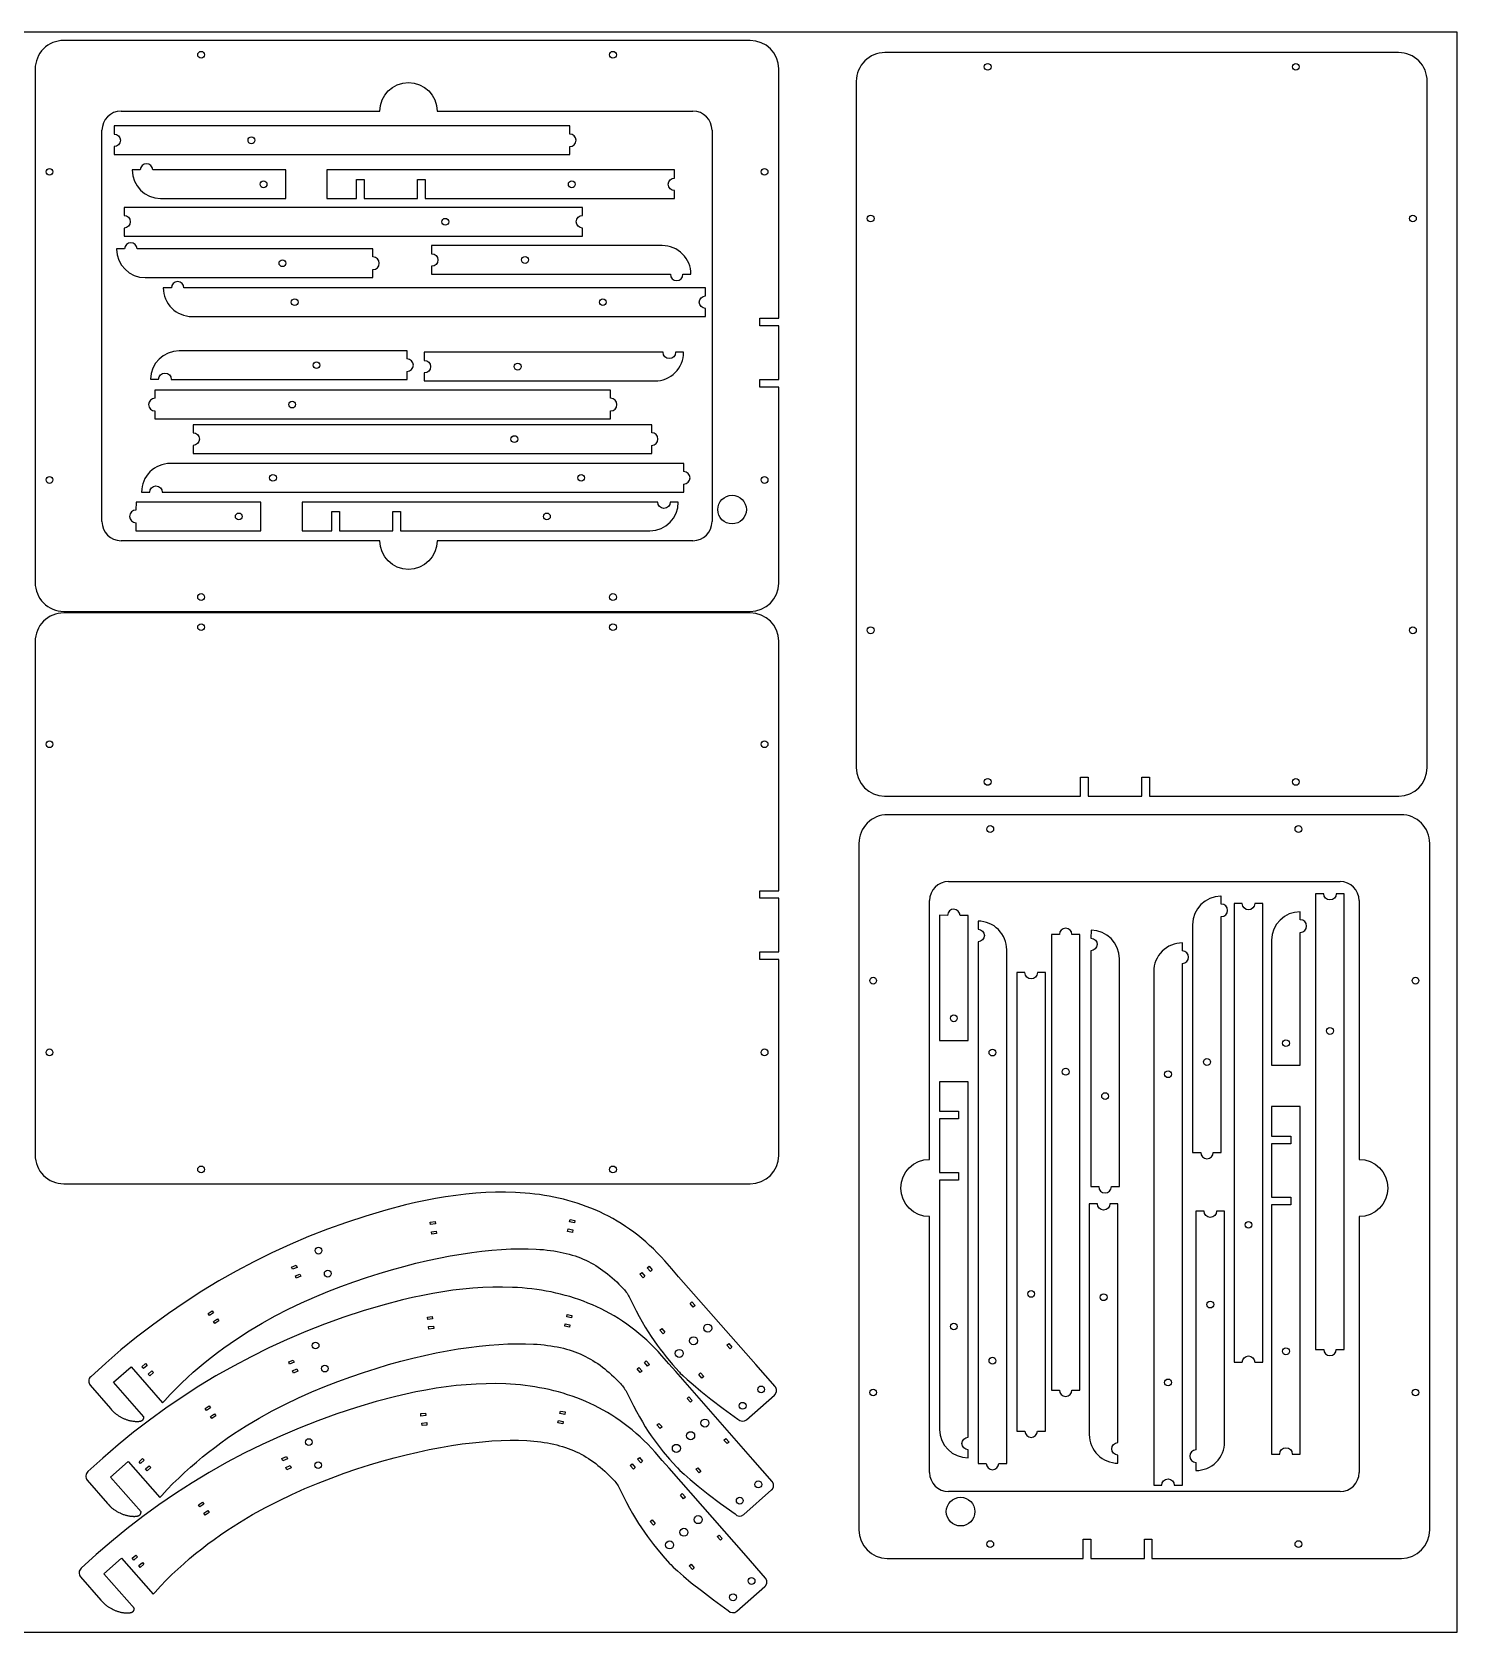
# Model space of a CAD drawing. Extents: x -4135 to -2992, y 142 to 980.
# Drawn here: x -3738 to -2992, y 142 to 980 of the extents above; entities that cross this region are included whole.
import ezdxf

# ---------------------------------------------------------------- set-up
doc = ezdxf.new("R2010")
doc.units = 0
doc.layers.add('FAB_2$_CUT_2', color=1, linetype='CONTINUOUS')

msp = doc.modelspace()

# ---------------------------------------------------------------- linework, layer by layer
at = {"layer": 'FAB_2$_CUT_2'}
for p, q in [((-3701.41, 723.85), (-3701.41, 928.85)), ((-3381.91, 928.85), (-3381.91, 723.85)), ((-3659.16, 713.85), (-3691.41, 713.85)), ((-3258.01, 535.32), (-3053.01, 535.32)), ((-3268.01, 493.07), (-3268.01, 525.32)), ((-3053.01, 215.82), (-3258.01, 215.82))]:
    msp.add_line(p, q, dxfattribs=at)
for points in [[(-4134.76, 142.28), (-2991.76, 142.28), (-2991.76, 980.28), (-4134.76, 980.28)], [(-3529.46, 356.96), (-3526.94, 357.27), (-3526.78, 356.01), (-3529.3, 355.7)], [(-3528.84, 351.92), (-3526.32, 352.23), (-3526.16, 350.97), (-3528.68, 350.66)], [(-3457.56, 352.12), (-3457.3, 353.36), (-3454.82, 352.84), (-3455.08, 351.6)], [(-3456.52, 357.09), (-3456.26, 358.34), (-3453.77, 357.82), (-3454.03, 356.57)], [(-3602.1, 333.43), (-3599.76, 334.42), (-3599.27, 333.25), (-3601.61, 332.26)], [(-3600.12, 328.75), (-3597.78, 329.74), (-3597.29, 328.57), (-3599.63, 327.58)], [(-3419.69, 329.78), (-3418.73, 330.61), (-3417.07, 328.69), (-3418.03, 327.86)], [(-3415.84, 333.1), (-3414.88, 333.93), (-3413.22, 332.01), (-3414.18, 331.18)], [(-3645.88, 309.13), (-3643.76, 310.53), (-3643.06, 309.47), (-3645.18, 308.07)], [(-3390.8, 313.25), (-3391.75, 312.41), (-3393.43, 314.31), (-3392.48, 315.15)], [(-3643.08, 304.89), (-3640.96, 306.29), (-3640.26, 305.23), (-3642.37, 303.83)], [(-3530.97, 307.25), (-3528.45, 307.56), (-3528.3, 306.3), (-3530.82, 305.99)], [(-3530.35, 302.21), (-3527.83, 302.52), (-3527.67, 301.26), (-3530.19, 300.95)], [(-3459.08, 302.41), (-3458.81, 303.65), (-3456.33, 303.13), (-3456.59, 301.89)], [(-3458.03, 307.38), (-3457.77, 308.63), (-3455.29, 308.11), (-3455.55, 306.86)], [(-3409.23, 300.43), (-3408.28, 301.27), (-3406.6, 299.37), (-3407.55, 298.53)], [(-3373.2, 293.38), (-3371.52, 291.48), (-3372.47, 290.64), (-3374.15, 292.54)], [(-3680.5, 281.18), (-3678.6, 282.87), (-3677.76, 281.92), (-3679.66, 280.23)], [(-3677.14, 277.38), (-3675.23, 279.06), (-3674.39, 278.11), (-3676.29, 276.43)], [(-3603.61, 283.72), (-3601.27, 284.71), (-3600.78, 283.54), (-3603.12, 282.55)], [(-3601.64, 279.04), (-3599.3, 280.03), (-3598.8, 278.86), (-3601.14, 277.87)], [(-3421.2, 280.07), (-3420.24, 280.9), (-3418.58, 278.98), (-3419.54, 278.15)], [(-3417.36, 283.39), (-3416.39, 284.22), (-3414.73, 282.3), (-3415.69, 281.47)], [(-3387.89, 278.05), (-3386.22, 276.14), (-3387.18, 275.31), (-3388.85, 277.22)], [(-3647.39, 259.42), (-3645.27, 260.82), (-3644.57, 259.76), (-3646.69, 258.36)], [(-3392.31, 263.54), (-3393.26, 262.7), (-3394.94, 264.6), (-3393.99, 265.44)], [(-3644.59, 255.18), (-3642.47, 256.58), (-3641.77, 255.52), (-3643.89, 254.12)], [(-3534.5, 256.66), (-3531.98, 256.97), (-3531.82, 255.71), (-3534.34, 255.4)], [(-3533.87, 251.62), (-3531.35, 251.93), (-3531.2, 250.67), (-3533.72, 250.36)], [(-3462.6, 251.82), (-3462.34, 253.06), (-3459.85, 252.54), (-3460.11, 251.3)], [(-3461.56, 256.79), (-3461.3, 258.03), (-3458.81, 257.51), (-3459.07, 256.27)], [(-3410.74, 250.72), (-3409.79, 251.56), (-3408.11, 249.66), (-3409.07, 248.82)], [(-3374.72, 243.67), (-3373.03, 241.77), (-3373.98, 240.93), (-3375.66, 242.82)], [(-3682.02, 231.47), (-3680.12, 233.16), (-3679.27, 232.21), (-3681.18, 230.52)], [(-3678.65, 227.67), (-3676.75, 229.35), (-3675.91, 228.4), (-3677.81, 226.72)], [(-3607.14, 233.13), (-3604.8, 234.12), (-3604.3, 232.95), (-3606.64, 231.96)], [(-3605.16, 228.45), (-3602.82, 229.44), (-3602.33, 228.27), (-3604.67, 227.28)], [(-3424.72, 229.48), (-3423.76, 230.31), (-3422.1, 228.39), (-3423.06, 227.56)], [(-3420.88, 232.8), (-3419.92, 233.63), (-3418.26, 231.71), (-3419.22, 230.88)], [(-3389.4, 228.34), (-3387.73, 226.43), (-3388.69, 225.6), (-3390.36, 227.51)], [(-3650.92, 208.82), (-3648.8, 210.23), (-3648.1, 209.17), (-3650.22, 207.76)], [(-3395.83, 212.94), (-3396.78, 212.1), (-3398.47, 214.01), (-3397.51, 214.85)], [(-3648.11, 204.59), (-3645.99, 205.99), (-3645.29, 204.93), (-3647.41, 203.53)], [(-3414.27, 200.13), (-3413.32, 200.97), (-3411.64, 199.06), (-3412.59, 198.22)], [(-3378.24, 193.08), (-3376.55, 191.18), (-3377.5, 190.33), (-3379.19, 192.23)], [(-3685.54, 180.88), (-3683.64, 182.56), (-3682.8, 181.61), (-3684.7, 179.93)], [(-3682.17, 177.08), (-3680.27, 178.76), (-3679.43, 177.81), (-3681.33, 176.13)], [(-3392.93, 177.75), (-3391.26, 175.84), (-3392.21, 175), (-3393.89, 176.92)]]:
    msp.add_lwpolyline(points, close=True, dxfattribs=at)
for points in [[(-3659.16, 975.85), (-3721.41, 975.85, 0.414214), (-3736.41, 960.85), (-3736.41, 691.85, 0.414214), (-3721.41, 676.85), (-3659.16, 676.85), (-3361.91, 676.85, 0.410961), (-3346.91, 691.68), (-3346.91, 794.35), (-3356.91, 794.35), (-3356.91, 798.35), (-3346.91, 798.35), (-3346.91, 826.35), (-3356.91, 826.35), (-3356.91, 830.35), (-3346.91, 830.35), (-3346.91, 961.02, 0.410961), (-3361.91, 975.85)], [(-3007.36, 878.62), (-3007.36, 954.52, 0.414214), (-3022.36, 969.52), (-3291.36, 969.52, 0.414214), (-3306.36, 954.52), (-3306.36, 878.62), (-3306.36, 595.02, 0.410961), (-3291.53, 580.02), (-3188.86, 580.02), (-3188.86, 590.02), (-3184.86, 590.02), (-3184.86, 580.02), (-3156.86, 580.02), (-3156.86, 590.02), (-3152.86, 590.02), (-3152.86, 580.02), (-3022.19, 580.02, 0.410961), (-3007.36, 595.02)], [(-3456.39, 916.06), (-3456.39, 920.28, 1), (-3456.39, 926.85), (-3456.39, 931.06), (-3695.06, 931.06), (-3695.06, 926.85, -1), (-3695.06, 920.28), (-3695.06, 916.06)], [(-3670.59, 908.02), (-3674.81, 908.02, 1), (-3681.37, 908.02), (-3685.59, 908.02, 0.410961), (-3670.76, 893.02), (-3605.19, 893.02), (-3605.19, 908.02)], [(-3532.09, 903.02), (-3532.09, 893.02), (-3401.59, 893.02), (-3401.59, 897.24, -1), (-3401.59, 903.81), (-3401.59, 908.02), (-3583.59, 908.02), (-3583.59, 893.02), (-3568.09, 893.02), (-3568.09, 903.02), (-3564.09, 903.02), (-3564.09, 893.02), (-3536.09, 893.02), (-3536.09, 903.02)], [(-3506.49, 873.4), (-3449.72, 873.4), (-3449.72, 877.62, -1), (-3449.72, 884.18), (-3449.72, 888.4), (-3689.88, 888.4), (-3689.88, 884.18, -1), (-3689.88, 877.62), (-3689.88, 873.4)], [(-3678.81, 851.66), (-3559.48, 851.66), (-3559.48, 855.87, 1), (-3559.48, 862.44), (-3559.48, 866.65), (-3678.81, 866.65), (-3683.03, 866.65, 1), (-3689.59, 866.65), (-3693.81, 866.65), (-3693.81, 866.49, 0.410961)], [(-3464.72, 853.4), (-3407.95, 853.4), (-3403.73, 853.4, 1), (-3397.17, 853.4), (-3392.95, 853.4, 0.414214), (-3407.95, 868.4), (-3528.78, 868.4), (-3528.78, 864.18, -1), (-3528.78, 857.61), (-3528.78, 853.4)], [(-3654.29, 831.27), (-3385.29, 831.27), (-3385.29, 835.49, -1), (-3385.29, 842.05), (-3385.29, 846.27), (-3654.29, 846.27), (-3658.51, 846.27, 1), (-3665.08, 846.27), (-3669.29, 846.27, 0.414214)], [(-3660.96, 813.28, 0.410967), (-3675.96, 798.45), (-3671.74, 798.4, -1), (-3665.18, 798.33), (-3660.96, 798.28), (-3541.63, 798.28), (-3541.63, 802.5, 1), (-3541.63, 809.07), (-3541.63, 813.28)], [(-3468.57, 797.52), (-3411.79, 797.52, 0.414214), (-3396.79, 812.52), (-3401.01, 812.52, -1), (-3407.58, 812.52), (-3411.79, 812.52), (-3532.63, 812.52), (-3532.63, 808.31, -1), (-3532.63, 801.74), (-3532.63, 797.52)], [(-3435.05, 777.65), (-3435.05, 781.86, 1), (-3435.05, 788.43), (-3435.05, 792.65), (-3673.72, 792.65), (-3673.72, 788.43, 1), (-3673.72, 781.86), (-3673.72, 777.65)], [(-3653.7, 774.57), (-3653.7, 770.35, -1), (-3653.7, 763.79), (-3653.7, 759.57), (-3413.53, 759.57), (-3413.53, 763.79, 1), (-3413.53, 770.35), (-3413.53, 774.57)], [(-3665.66, 754.29, 0.414214), (-3680.66, 739.29), (-3676.44, 739.29, -1), (-3669.88, 739.29), (-3665.66, 739.29), (-3396.66, 739.29), (-3396.66, 743.51, 1), (-3396.66, 750.08), (-3396.66, 754.29)], [(-3618.19, 734.07), (-3683.59, 734.07), (-3683.64, 729.85, 1), (-3683.71, 723.29), (-3683.76, 719.07), (-3618.19, 719.07)], [(-3545.09, 729.07), (-3545.09, 719.07), (-3414.42, 719.07, 0.410961), (-3399.59, 734.07), (-3403.81, 734.07, -1), (-3410.37, 734.07), (-3596.59, 734.07), (-3596.59, 719.07), (-3581.09, 719.07), (-3581.09, 729.07), (-3577.09, 729.07), (-3577.09, 719.07), (-3549.09, 719.07), (-3549.09, 729.07)], [(-3645.51, 676.05), (-3721.41, 676.05, 0.414214), (-3736.41, 661.05), (-3736.41, 392.05, 0.414214), (-3721.41, 377.05), (-3645.51, 377.05), (-3361.91, 377.05, 0.410961), (-3346.91, 391.89), (-3346.91, 494.55), (-3356.91, 494.55), (-3356.91, 498.55), (-3346.91, 498.55), (-3346.91, 526.55), (-3356.91, 526.55), (-3356.91, 530.55), (-3346.91, 530.55), (-3346.91, 661.22, 0.410961), (-3361.91, 676.05)], [(-3006.01, 493.07), (-3006.01, 555.32, 0.414214), (-3021.01, 570.32), (-3290.01, 570.32, 0.414214), (-3305.01, 555.32), (-3305.01, 493.07), (-3305.01, 195.82, 0.410961), (-3290.17, 180.82), (-3187.51, 180.82), (-3187.51, 190.82), (-3183.51, 190.82), (-3183.51, 180.82), (-3155.51, 180.82), (-3155.51, 190.82), (-3151.51, 190.82), (-3151.51, 180.82), (-3020.84, 180.82, 0.410961), (-3006.01, 195.82)], [(-3065.79, 290.3), (-3061.58, 290.3, 1), (-3055.01, 290.3), (-3050.79, 290.3), (-3050.79, 528.97), (-3055.01, 528.97, -1), (-3061.58, 528.97), (-3065.79, 528.97)], [(-3247.78, 452.1), (-3247.78, 517.5), (-3252, 517.55, 1), (-3258.57, 517.62), (-3262.78, 517.67), (-3262.78, 452.1)], [(-3130.2, 512.72), (-3130.2, 393.39), (-3125.98, 393.39, 1), (-3119.42, 393.39), (-3115.2, 393.39), (-3115.2, 512.72), (-3115.2, 516.94, 1), (-3115.2, 523.51), (-3115.2, 527.72), (-3115.37, 527.72, 0.410961)], [(-3108.46, 340.4), (-3108.46, 283.63), (-3104.24, 283.63, -1), (-3097.67, 283.63), (-3093.46, 283.63), (-3093.46, 523.8), (-3097.67, 523.8, -1), (-3104.24, 523.8), (-3108.46, 523.8)], [(-3227.56, 499.57, 0.414214), (-3242.56, 514.57), (-3242.56, 510.36, -1), (-3242.56, 503.79), (-3242.56, 499.57), (-3242.56, 230.57), (-3238.34, 230.57, 1), (-3231.78, 230.57), (-3227.56, 230.57)], [(-3073.83, 504.5), (-3073.83, 508.72, 1), (-3073.83, 515.28), (-3073.83, 519.5, 0.410961), (-3088.83, 504.67), (-3088.83, 439.1), (-3073.83, 439.1)], [(-3204.21, 268.97), (-3199.99, 268.97, 1), (-3193.43, 268.97), (-3189.21, 268.97), (-3189.21, 507.63), (-3193.43, 507.63, 1), (-3199.99, 507.63), (-3204.21, 507.63)], [(-3168.57, 494.87, 0.410967), (-3183.41, 509.87), (-3183.45, 505.65, -1), (-3183.53, 499.09), (-3183.57, 494.87), (-3183.57, 375.54), (-3179.36, 375.54, 1), (-3172.79, 375.54), (-3168.57, 375.54)], [(-3150.59, 488.2), (-3150.59, 219.2), (-3146.37, 219.2, -1), (-3139.8, 219.2), (-3135.59, 219.2), (-3135.59, 488.2), (-3135.59, 492.42, 1), (-3135.59, 498.99), (-3135.59, 503.2, 0.414214)], [(-3207.28, 487.61), (-3211.5, 487.61, -1), (-3218.07, 487.61), (-3222.28, 487.61), (-3222.28, 247.45), (-3218.07, 247.45, 1), (-3211.5, 247.45), (-3207.28, 247.45)], [(-3252.78, 379), (-3262.78, 379), (-3262.78, 248.34, 0.410961), (-3247.78, 233.5), (-3247.78, 237.72, -1), (-3247.78, 244.29), (-3247.78, 430.5), (-3262.78, 430.5), (-3262.78, 415), (-3252.78, 415), (-3252.78, 411), (-3262.78, 411), (-3262.78, 383), (-3252.78, 383)], [(-3078.83, 366), (-3088.83, 366), (-3088.83, 235.5), (-3084.61, 235.5, -1), (-3078.05, 235.5), (-3073.83, 235.5), (-3073.83, 417.5), (-3088.83, 417.5), (-3088.83, 402), (-3078.83, 402), (-3078.83, 398), (-3088.83, 398), (-3088.83, 370), (-3078.83, 370)], [(-3669.66, 262.38), (-3668.58, 263.52), (-3665.68, 266.64), (-3662.73, 269.69), (-3659.73, 272.64), (-3656.68, 275.52), (-3653.6, 278.31), (-3650.47, 281.02), (-3647.31, 283.66), (-3644.11, 286.22), (-3640.88, 288.7), (-3637.62, 291.1), (-3634.33, 293.43), (-3631.01, 295.7), (-3624.31, 300.01), (-3617.54, 304.05), (-3610.7, 307.83), (-3603.83, 311.36), (-3596.95, 314.66), (-3590.06, 317.73), (-3583.19, 320.58), (-3576.36, 323.23), (-3569.59, 325.69), (-3562.89, 327.97), (-3556.28, 330.07), (-3549.78, 332.01), (-3543.39, 333.78), (-3537.11, 335.39), (-3530.96, 336.84), (-3524.95, 338.12), (-3519.07, 339.25), (-3513.35, 340.23), (-3507.79, 341.06), (-3502.39, 341.74), (-3497.17, 342.27), (-3492.13, 342.65), (-3487.27, 342.9), (-3482.62, 343), (-3478.17, 342.97), (-3473.94, 342.81), (-3472.02, 342.68), (-3470.14, 342.53), (-3468.32, 342.34), (-3466.53, 342.13), (-3464.79, 341.88), (-3463.09, 341.6), (-3461.43, 341.29), (-3459.81, 340.95), (-3458.23, 340.57), (-3456.68, 340.16), (-3455.17, 339.72), (-3453.68, 339.25), (-3452.23, 338.74), (-3450.81, 338.2), (-3449.41, 337.62), (-3448.04, 337), (-3446.7, 336.35), (-3445.38, 335.67), (-3444.07, 334.95), (-3442.79, 334.19), (-3441.53, 333.39), (-3440.28, 332.56), (-3439.04, 331.69), (-3437.82, 330.78), (-3436.62, 329.83), (-3435.42, 328.84), (-3434.23, 327.82), (-3433.04, 326.75), (-3431.86, 325.64), (-3430.69, 324.49), (-3428.34, 322.08, -0.076388), (-3424.91, 317.06), (-3421.62, 310.48), (-3420.02, 307.49), (-3418.45, 304.66), (-3416.9, 302), (-3415.35, 299.47), (-3413.81, 297.08), (-3412.27, 294.79), (-3410.72, 292.59), (-3409.15, 290.48), (-3407.57, 288.42), (-3405.96, 286.41), (-3402.62, 282.46), (-3399.1, 278.5), (-3398.91, 278.3), (-3398.54, 277.92), (-3397.2, 276.62), (-3395.01, 274.6), (-3391.87, 271.86), (-3387.72, 268.41), (-3382.47, 264.25), (-3376.05, 259.38), (-3368.37, 253.81, 0.402752), (-3363.83, 253.45), (-3349.22, 266.39), (-3349.16, 266.44), (-3349.11, 266.48), (-3349.06, 266.53), (-3349.01, 266.59), (-3348.96, 266.64), (-3348.91, 266.69), (-3348.86, 266.75), (-3348.82, 266.81), (-3348.77, 266.87), (-3348.73, 266.93), (-3348.68, 266.99), (-3348.64, 267.06), (-3348.6, 267.12), (-3348.56, 267.19), (-3348.52, 267.26), (-3348.49, 267.33), (-3348.45, 267.4), (-3348.42, 267.47), (-3348.38, 267.54), (-3348.35, 267.62), (-3348.33, 267.69), (-3348.3, 267.77), (-3348.27, 267.84), (-3348.25, 267.92), (-3348.23, 268), (-3348.21, 268.08), (-3348.2, 268.16), (-3348.18, 268.24), (-3348.17, 268.32), (-3348.16, 268.4), (-3348.15, 268.49), (-3348.14, 268.57), (-3348.14, 268.65), (-3348.14, 268.73), (-3348.14, 268.81), (-3348.14, 268.9), (-3348.14, 268.98), (-3348.15, 269.06), (-3348.16, 269.14), (-3348.17, 269.22), (-3348.18, 269.3), (-3348.19, 269.38), (-3348.21, 269.46), (-3348.23, 269.54), (-3348.25, 269.62), (-3348.27, 269.69), (-3348.29, 269.77), (-3348.32, 269.84), (-3348.35, 269.92), (-3348.38, 269.99), (-3348.41, 270.06), (-3348.44, 270.13), (-3348.47, 270.2), (-3348.51, 270.27), (-3348.54, 270.33), (-3348.58, 270.4), (-3348.62, 270.46), (-3348.66, 270.53), (-3348.7, 270.59), (-3348.75, 270.65), (-3348.79, 270.7), (-3348.83, 270.76), (-3348.88, 270.82), (-3359.03, 282.39), (-3399.42, 328.35), (-3402.99, 332.49), (-3406.69, 336.71), (-3408.63, 338.84), (-3410.59, 340.9), (-3412.58, 342.88), (-3414.6, 344.78), (-3416.64, 346.62), (-3418.71, 348.38), (-3420.81, 350.07), (-3422.93, 351.7), (-3425.08, 353.25), (-3427.25, 354.74), (-3429.44, 356.16), (-3431.65, 357.51), (-3433.89, 358.8), (-3436.15, 360.02), (-3438.43, 361.19), (-3440.73, 362.29), (-3443.05, 363.32), (-3445.39, 364.3), (-3447.75, 365.22), (-3450.12, 366.08), (-3452.52, 366.89), (-3454.93, 367.63), (-3457.35, 368.32), (-3459.79, 368.96), (-3462.25, 369.54), (-3464.72, 370.07), (-3467.2, 370.55), (-3469.7, 370.97), (-3472.21, 371.35), (-3474.73, 371.68), (-3477.26, 371.96), (-3479.8, 372.19), (-3482.35, 372.37), (-3484.92, 372.51), (-3490.06, 372.66), (-3495.24, 372.63), (-3500.45, 372.45), (-3505.68, 372.1), (-3510.92, 371.61), (-3516.17, 370.98), (-3521.43, 370.21), (-3526.69, 369.32), (-3531.95, 368.31), (-3537.2, 367.19), (-3542.43, 365.96), (-3552.84, 363.23), (-3563.15, 360.16), (-3573.31, 356.82), (-3583.32, 353.22), (-3593.18, 349.35), (-3602.89, 345.22), (-3612.44, 340.83), (-3621.85, 336.19), (-3631.1, 331.29), (-3640.19, 326.13), (-3649.13, 320.72), (-3657.92, 315.07), (-3666.54, 309.16), (-3675.01, 303.01), (-3683.32, 296.62), (-3691.47, 289.98), (-3699.45, 283.11), (-3707.28, 276, 0.415199), (-3707.58, 271.51), (-3696.98, 259.27), (-3696.46, 258.7), (-3695.94, 258.14), (-3695.67, 257.88), (-3695.39, 257.62), (-3695.12, 257.36), (-3694.83, 257.11), (-3694.55, 256.87), (-3694.26, 256.64), (-3693.96, 256.41), (-3693.66, 256.19), (-3693.36, 255.97), (-3693.05, 255.77), (-3692.74, 255.56), (-3692.42, 255.37), (-3692.1, 255.18), (-3691.78, 254.99), (-3691.46, 254.82), (-3691.13, 254.64), (-3690.46, 254.32), (-3690.12, 254.16), (-3689.78, 254.01), (-3689.44, 253.87), (-3689.09, 253.73), (-3688.74, 253.6), (-3688.38, 253.48), (-3688.01, 253.36), (-3687.64, 253.25), (-3687.27, 253.14), (-3686.89, 253.05), (-3686.5, 252.96), (-3686.1, 252.88), (-3685.7, 252.81), (-3685.29, 252.74), (-3684.87, 252.69), (-3684.44, 252.64), (-3684, 252.6), (-3683.56, 252.58), (-3683.33, 252.57), (-3683.11, 252.56), (-3682.89, 252.56), (-3682.67, 252.57), (-3682.46, 252.58), (-3682.24, 252.59), (-3682.03, 252.61), (-3681.83, 252.64), (-3681.73, 252.66), (-3681.63, 252.67), (-3681.53, 252.69), (-3681.43, 252.71), (-3681.33, 252.73), (-3681.24, 252.76), (-3681.15, 252.78), (-3681.06, 252.81), (-3680.97, 252.84), (-3680.88, 252.87), (-3680.79, 252.91), (-3680.71, 252.94), (-3680.63, 252.98), (-3680.55, 253.02), (-3680.47, 253.06), (-3680.43, 253.08), (-3680.39, 253.11), (-3680.36, 253.13), (-3680.32, 253.15), (-3680.29, 253.18), (-3680.25, 253.2), (-3680.22, 253.23), (-3680.18, 253.25), (-3680.15, 253.28), (-3680.12, 253.3), (-3680.08, 253.33), (-3680.05, 253.36), (-3680.02, 253.39), (-3679.99, 253.42), (-3679.96, 253.45), (-3679.93, 253.48), (-3679.91, 253.51), (-3679.88, 253.54), (-3679.85, 253.58), (-3679.83, 253.61), (-3679.8, 253.64), (-3679.78, 253.68), (-3679.75, 253.71), (-3679.73, 253.75), (-3679.71, 253.78), (-3679.69, 253.82), (-3679.67, 253.86), (-3679.65, 253.9), (-3679.63, 253.94), (-3679.61, 253.98), (-3679.59, 254.02), (-3679.58, 254.06), (-3679.56, 254.1), (-3679.55, 254.15), (-3679.53, 254.19), (-3679.52, 254.23), (-3679.51, 254.28), (-3679.5, 254.32), (-3679.49, 254.37), (-3679.48, 254.42), (-3679.47, 254.47), (-3679.46, 254.51), (-3679.46, 254.56), (-3679.45, 254.62), (-3679.45, 254.67), (-3679.44, 254.72), (-3679.44, 254.77), (-3679.44, 254.82), (-3679.44, 254.88), (-3679.44, 254.93), (-3695.4, 273.13), (-3686.14, 281.21)], [(-3184.33, 302.48), (-3184.33, 245.71, 0.414214), (-3169.33, 230.71), (-3169.33, 234.92, -1), (-3169.33, 241.49), (-3169.33, 245.71), (-3169.33, 366.54), (-3173.55, 366.54, -1), (-3180.11, 366.54), (-3184.33, 366.54)], [(-3128.46, 298.64), (-3128.46, 241.86), (-3128.46, 237.64, 1), (-3128.46, 231.08), (-3128.46, 226.86, 0.414214), (-3113.46, 241.86), (-3113.46, 362.69), (-3117.68, 362.69, -1), (-3124.24, 362.69), (-3128.46, 362.69)], [(-3671.17, 212.67), (-3670.09, 213.8), (-3667.19, 216.93), (-3664.24, 219.98), (-3661.24, 222.93), (-3658.2, 225.81), (-3655.11, 228.6), (-3651.98, 231.31), (-3648.82, 233.95), (-3645.62, 236.5), (-3642.39, 238.99), (-3639.13, 241.39), (-3635.84, 243.72), (-3632.52, 245.99), (-3625.82, 250.3), (-3619.05, 254.34), (-3612.22, 258.12), (-3605.35, 261.65), (-3598.46, 264.95), (-3591.57, 268.02), (-3584.7, 270.87), (-3577.87, 273.52), (-3571.1, 275.98), (-3564.4, 278.26), (-3557.79, 280.36), (-3551.29, 282.3), (-3544.9, 284.07), (-3538.62, 285.68), (-3532.47, 287.12), (-3526.46, 288.41), (-3520.59, 289.54), (-3514.86, 290.52), (-3509.3, 291.35), (-3503.9, 292.03), (-3498.68, 292.56), (-3493.64, 292.94), (-3488.79, 293.19), (-3484.13, 293.29), (-3479.69, 293.26), (-3475.45, 293.1), (-3473.53, 292.97), (-3471.66, 292.82), (-3469.83, 292.63), (-3468.04, 292.41), (-3466.3, 292.17), (-3464.6, 291.89), (-3462.95, 291.58), (-3461.33, 291.24), (-3459.74, 290.86), (-3458.19, 290.45), (-3456.68, 290.01), (-3455.2, 289.54), (-3453.74, 289.03), (-3452.32, 288.49), (-3450.93, 287.91), (-3449.56, 287.29), (-3448.21, 286.64), (-3446.89, 285.96), (-3445.59, 285.24), (-3444.3, 284.48), (-3443.04, 283.68), (-3441.79, 282.85), (-3440.56, 281.98), (-3439.34, 281.07), (-3438.13, 280.12), (-3436.93, 279.13), (-3435.74, 278.11), (-3434.55, 277.04), (-3433.38, 275.93), (-3432.2, 274.78), (-3429.86, 272.37, -0.076388), (-3426.42, 267.35), (-3423.13, 260.77), (-3421.54, 257.78), (-3419.96, 254.95), (-3418.41, 252.29), (-3416.86, 249.76), (-3415.32, 247.37), (-3413.78, 245.08), (-3412.23, 242.88), (-3410.67, 240.76), (-3409.08, 238.71), (-3407.47, 236.7), (-3404.13, 232.75), (-3400.61, 228.79), (-3400.43, 228.59), (-3400.05, 228.21), (-3398.72, 226.91), (-3396.52, 224.89), (-3393.38, 222.15), (-3389.23, 218.7), (-3383.98, 214.54), (-3377.56, 209.67), (-3369.88, 204.1, 0.402752), (-3365.34, 203.74), (-3350.73, 216.68), (-3350.68, 216.72), (-3350.62, 216.77), (-3350.57, 216.82), (-3350.52, 216.88), (-3350.47, 216.93), (-3350.42, 216.98), (-3350.38, 217.04), (-3350.33, 217.1), (-3350.28, 217.16), (-3350.24, 217.22), (-3350.2, 217.28), (-3350.15, 217.35), (-3350.11, 217.41), (-3350.07, 217.48), (-3350.03, 217.55), (-3350, 217.62), (-3349.96, 217.69), (-3349.93, 217.76), (-3349.9, 217.83), (-3349.87, 217.91), (-3349.84, 217.98), (-3349.81, 218.06), (-3349.79, 218.13), (-3349.76, 218.21), (-3349.74, 218.29), (-3349.72, 218.37), (-3349.71, 218.45), (-3349.69, 218.53), (-3349.68, 218.61), (-3349.67, 218.69), (-3349.66, 218.78), (-3349.65, 218.86), (-3349.65, 218.94), (-3349.65, 219.02), (-3349.65, 219.1), (-3349.65, 219.19), (-3349.65, 219.27), (-3349.66, 219.35), (-3349.67, 219.43), (-3349.68, 219.51), (-3349.69, 219.59), (-3349.71, 219.67), (-3349.72, 219.75), (-3349.74, 219.83), (-3349.76, 219.91), (-3349.78, 219.98), (-3349.81, 220.06), (-3349.83, 220.13), (-3349.86, 220.21), (-3349.89, 220.28), (-3349.92, 220.35), (-3349.95, 220.42), (-3349.99, 220.49), (-3350.02, 220.56), (-3350.06, 220.62), (-3350.09, 220.69), (-3350.13, 220.75), (-3350.17, 220.81), (-3350.22, 220.88), (-3350.26, 220.94), (-3350.3, 220.99), (-3350.35, 221.05), (-3350.39, 221.1), (-3360.54, 232.68), (-3400.93, 278.64), (-3404.5, 282.78), (-3408.2, 287), (-3410.14, 289.13), (-3412.1, 291.19), (-3414.09, 293.17), (-3416.11, 295.07), (-3418.15, 296.91), (-3420.22, 298.67), (-3422.32, 300.36), (-3424.44, 301.99), (-3426.59, 303.54), (-3428.76, 305.03), (-3430.95, 306.45), (-3433.17, 307.8), (-3435.4, 309.09), (-3437.66, 310.31), (-3439.94, 311.48), (-3442.24, 312.58), (-3444.56, 313.61), (-3446.9, 314.59), (-3449.26, 315.51), (-3451.64, 316.37), (-3454.03, 317.17), (-3456.44, 317.92), (-3458.86, 318.61), (-3461.3, 319.25), (-3463.76, 319.83), (-3466.23, 320.36), (-3468.71, 320.84), (-3471.21, 321.26), (-3473.72, 321.64), (-3476.24, 321.97), (-3478.77, 322.25), (-3481.31, 322.48), (-3483.87, 322.66), (-3486.43, 322.8), (-3491.58, 322.95), (-3496.76, 322.92), (-3501.96, 322.74), (-3507.19, 322.39), (-3512.43, 321.9), (-3517.68, 321.27), (-3522.94, 320.5), (-3528.2, 319.61), (-3533.46, 318.6), (-3538.71, 317.48), (-3543.94, 316.25), (-3554.36, 313.52), (-3564.66, 310.45), (-3574.82, 307.11), (-3584.83, 303.51), (-3594.69, 299.64), (-3604.4, 295.51), (-3613.96, 291.12), (-3623.36, 286.48), (-3632.61, 281.57), (-3641.71, 276.42), (-3650.65, 271.01), (-3659.43, 265.36), (-3668.05, 259.45), (-3676.52, 253.3), (-3684.83, 246.91), (-3692.98, 240.27), (-3700.97, 233.4), (-3708.79, 226.29, 0.415199), (-3709.09, 221.8), (-3698.49, 209.56), (-3697.98, 208.99), (-3697.45, 208.43), (-3697.18, 208.17), (-3696.91, 207.9), (-3696.63, 207.65), (-3696.35, 207.4), (-3696.06, 207.16), (-3695.77, 206.93), (-3695.47, 206.7), (-3695.17, 206.48), (-3694.87, 206.26), (-3694.56, 206.06), (-3694.25, 205.85), (-3693.94, 205.66), (-3693.62, 205.47), (-3693.29, 205.28), (-3692.97, 205.11), (-3692.64, 204.93), (-3691.97, 204.61), (-3691.64, 204.45), (-3691.3, 204.3), (-3690.95, 204.16), (-3690.6, 204.02), (-3690.25, 203.89), (-3689.89, 203.76), (-3689.53, 203.65), (-3689.16, 203.54), (-3688.78, 203.43), (-3688.4, 203.34), (-3688.01, 203.25), (-3687.61, 203.17), (-3687.21, 203.1), (-3686.8, 203.03), (-3686.38, 202.98), (-3685.95, 202.93), (-3685.51, 202.89), (-3685.07, 202.87), (-3684.85, 202.86), (-3684.62, 202.85), (-3684.4, 202.85), (-3684.19, 202.86), (-3683.97, 202.87), (-3683.76, 202.88), (-3683.55, 202.9), (-3683.34, 202.93), (-3683.24, 202.95), (-3683.14, 202.96), (-3683.04, 202.98), (-3682.94, 203), (-3682.85, 203.02), (-3682.75, 203.05), (-3682.66, 203.07), (-3682.57, 203.1), (-3682.48, 203.13), (-3682.39, 203.16), (-3682.31, 203.2), (-3682.22, 203.23), (-3682.14, 203.27), (-3682.06, 203.31), (-3681.98, 203.35), (-3681.94, 203.37), (-3681.91, 203.39), (-3681.87, 203.42), (-3681.83, 203.44), (-3681.8, 203.47), (-3681.76, 203.49), (-3681.73, 203.52), (-3681.69, 203.54), (-3681.66, 203.57), (-3681.63, 203.59), (-3681.6, 203.62), (-3681.57, 203.65), (-3681.53, 203.68), (-3681.5, 203.71), (-3681.48, 203.74), (-3681.45, 203.77), (-3681.42, 203.8), (-3681.39, 203.83), (-3681.37, 203.86), (-3681.34, 203.9), (-3681.31, 203.93), (-3681.29, 203.97), (-3681.27, 204), (-3681.24, 204.04), (-3681.22, 204.07), (-3681.2, 204.11), (-3681.18, 204.15), (-3681.16, 204.19), (-3681.14, 204.23), (-3681.12, 204.27), (-3681.11, 204.31), (-3681.09, 204.35), (-3681.08, 204.39), (-3681.06, 204.43), (-3681.05, 204.48), (-3681.03, 204.52), (-3681.02, 204.57), (-3681.01, 204.61), (-3681, 204.66), (-3680.99, 204.71), (-3680.98, 204.76), (-3680.98, 204.8), (-3680.97, 204.85), (-3680.96, 204.9), (-3680.96, 204.96), (-3680.96, 205.01), (-3680.95, 205.06), (-3680.95, 205.11), (-3680.95, 205.17), (-3680.95, 205.22), (-3696.91, 223.41), (-3687.65, 231.5)], [(-3674.69, 162.08), (-3673.62, 163.21), (-3670.71, 166.34), (-3667.76, 169.38), (-3664.76, 172.34), (-3661.72, 175.22), (-3658.63, 178.01), (-3655.51, 180.72), (-3652.35, 183.36), (-3649.15, 185.91), (-3645.92, 188.39), (-3642.65, 190.8), (-3639.36, 193.13), (-3636.05, 195.39), (-3629.35, 199.71), (-3622.57, 203.75), (-3615.74, 207.53), (-3608.87, 211.06), (-3601.98, 214.36), (-3595.1, 217.43), (-3588.23, 220.28), (-3581.4, 222.93), (-3574.62, 225.39), (-3567.93, 227.67), (-3561.32, 229.77), (-3554.82, 231.71), (-3548.42, 233.48), (-3542.15, 235.09), (-3536, 236.53), (-3529.98, 237.82), (-3524.11, 238.95), (-3518.39, 239.93), (-3512.83, 240.76), (-3507.43, 241.43), (-3502.2, 241.96), (-3497.16, 242.35), (-3492.31, 242.6), (-3487.66, 242.7), (-3483.21, 242.67), (-3478.98, 242.5), (-3477.06, 242.38), (-3475.18, 242.22), (-3473.35, 242.04), (-3471.57, 241.82), (-3469.83, 241.58), (-3468.13, 241.3), (-3466.47, 240.99), (-3464.85, 240.64), (-3463.27, 240.27), (-3461.72, 239.86), (-3460.2, 239.42), (-3458.72, 238.95), (-3457.27, 238.44), (-3455.85, 237.89), (-3454.45, 237.32), (-3453.08, 236.7), (-3451.74, 236.05), (-3450.41, 235.37), (-3449.11, 234.64), (-3447.83, 233.89), (-3446.56, 233.09), (-3445.32, 232.26), (-3444.08, 231.39), (-3442.86, 230.48), (-3441.65, 229.53), (-3440.45, 228.54), (-3439.26, 227.51), (-3438.08, 226.45), (-3436.9, 225.34), (-3435.73, 224.19), (-3433.38, 221.77, -0.076388), (-3429.95, 216.76), (-3426.66, 210.18), (-3425.06, 207.18), (-3423.49, 204.36), (-3421.93, 201.7), (-3420.39, 199.17), (-3418.85, 196.77), (-3417.31, 194.49), (-3415.76, 192.29), (-3414.19, 190.17), (-3412.61, 188.12), (-3410.99, 186.11), (-3407.66, 182.16), (-3404.14, 178.2), (-3403.95, 178), (-3403.58, 177.62), (-3402.24, 176.32), (-3400.04, 174.3), (-3396.91, 171.56), (-3392.76, 168.11), (-3387.51, 163.94), (-3381.08, 159.08), (-3373.41, 153.51, 0.402752), (-3368.87, 153.15), (-3354.25, 166.09), (-3354.2, 166.13), (-3354.15, 166.18), (-3354.1, 166.23), (-3354.05, 166.28), (-3354, 166.34), (-3353.95, 166.39), (-3353.9, 166.45), (-3353.85, 166.51), (-3353.81, 166.57), (-3353.76, 166.63), (-3353.72, 166.69), (-3353.68, 166.75), (-3353.64, 166.82), (-3353.6, 166.89), (-3353.56, 166.95), (-3353.52, 167.02), (-3353.49, 167.09), (-3353.45, 167.17), (-3353.42, 167.24), (-3353.39, 167.31), (-3353.36, 167.39), (-3353.34, 167.47), (-3353.31, 167.54), (-3353.29, 167.62), (-3353.27, 167.7), (-3353.25, 167.78), (-3353.23, 167.86), (-3353.22, 167.94), (-3353.2, 168.02), (-3353.19, 168.1), (-3353.19, 168.18), (-3353.18, 168.27), (-3353.17, 168.35), (-3353.17, 168.43), (-3353.17, 168.51), (-3353.17, 168.59), (-3353.18, 168.68), (-3353.19, 168.76), (-3353.19, 168.84), (-3353.2, 168.92), (-3353.22, 169), (-3353.23, 169.08), (-3353.25, 169.16), (-3353.27, 169.24), (-3353.29, 169.31), (-3353.31, 169.39), (-3353.33, 169.47), (-3353.36, 169.54), (-3353.38, 169.61), (-3353.41, 169.69), (-3353.44, 169.76), (-3353.48, 169.83), (-3353.51, 169.9), (-3353.55, 169.97), (-3353.58, 170.03), (-3353.62, 170.1), (-3353.66, 170.16), (-3353.7, 170.22), (-3353.74, 170.28), (-3353.78, 170.34), (-3353.83, 170.4), (-3353.87, 170.46), (-3353.91, 170.51), (-3364.07, 182.09), (-3404.45, 228.05), (-3408.03, 232.19), (-3411.73, 236.41), (-3413.66, 238.54), (-3415.62, 240.59), (-3417.61, 242.57), (-3419.63, 244.48), (-3421.68, 246.31), (-3423.75, 248.08), (-3425.84, 249.77), (-3427.97, 251.39), (-3430.11, 252.95), (-3432.28, 254.43), (-3434.48, 255.85), (-3436.69, 257.21), (-3438.93, 258.5), (-3441.19, 259.72), (-3443.47, 260.88), (-3445.77, 261.98), (-3448.09, 263.02), (-3450.43, 264), (-3452.79, 264.92), (-3455.16, 265.78), (-3457.55, 266.58), (-3459.96, 267.33), (-3462.39, 268.02), (-3464.83, 268.66), (-3467.28, 269.24), (-3469.75, 269.77), (-3472.24, 270.24), (-3474.73, 270.67), (-3477.24, 271.05), (-3479.76, 271.37), (-3482.3, 271.65), (-3484.84, 271.88), (-3487.39, 272.07), (-3489.95, 272.21), (-3495.1, 272.36), (-3500.28, 272.33), (-3505.49, 272.14), (-3510.71, 271.8), (-3515.95, 271.31), (-3521.21, 270.68), (-3526.47, 269.91), (-3531.73, 269.02), (-3536.98, 268.01), (-3542.23, 266.88), (-3547.47, 265.66), (-3557.88, 262.92), (-3568.18, 259.86), (-3578.34, 256.52), (-3588.35, 252.92), (-3598.22, 249.05), (-3607.92, 244.92), (-3617.48, 240.53), (-3626.88, 235.88), (-3636.13, 230.98), (-3645.23, 225.83), (-3654.17, 220.42), (-3662.95, 214.76), (-3671.58, 208.86), (-3680.05, 202.71), (-3688.35, 196.32), (-3696.5, 189.68), (-3704.49, 182.81), (-3712.32, 175.69, 0.415199), (-3712.62, 171.21), (-3702.01, 158.96), (-3701.5, 158.39), (-3700.97, 157.84), (-3700.7, 157.57), (-3700.43, 157.31), (-3700.15, 157.06), (-3699.87, 156.81), (-3699.58, 156.57), (-3699.29, 156.34), (-3699, 156.11), (-3698.7, 155.89), (-3698.39, 155.67), (-3698.09, 155.46), (-3697.77, 155.26), (-3697.46, 155.07), (-3697.14, 154.88), (-3696.82, 154.69), (-3696.49, 154.51), (-3696.16, 154.34), (-3695.5, 154.01), (-3695.16, 153.86), (-3694.82, 153.71), (-3694.47, 153.57), (-3694.13, 153.43), (-3693.77, 153.3), (-3693.41, 153.17), (-3693.05, 153.06), (-3692.68, 152.94), (-3692.31, 152.84), (-3691.92, 152.75), (-3691.54, 152.66), (-3691.14, 152.58), (-3690.74, 152.5), (-3690.32, 152.44), (-3689.9, 152.38), (-3689.47, 152.34), (-3689.03, 152.3), (-3688.59, 152.27), (-3688.37, 152.27), (-3688.15, 152.26), (-3687.93, 152.26), (-3687.71, 152.27), (-3687.49, 152.28), (-3687.28, 152.29), (-3687.07, 152.31), (-3686.87, 152.34), (-3686.76, 152.35), (-3686.66, 152.37), (-3686.57, 152.39), (-3686.47, 152.41), (-3686.37, 152.43), (-3686.28, 152.46), (-3686.18, 152.48), (-3686.09, 152.51), (-3686, 152.54), (-3685.92, 152.57), (-3685.83, 152.6), (-3685.75, 152.64), (-3685.66, 152.68), (-3685.58, 152.72), (-3685.51, 152.76), (-3685.47, 152.78), (-3685.43, 152.8), (-3685.39, 152.83), (-3685.36, 152.85), (-3685.32, 152.87), (-3685.29, 152.9), (-3685.25, 152.92), (-3685.22, 152.95), (-3685.19, 152.98), (-3685.15, 153), (-3685.12, 153.03), (-3685.09, 153.06), (-3685.06, 153.09), (-3685.03, 153.12), (-3685, 153.15), (-3684.97, 153.18), (-3684.94, 153.21), (-3684.92, 153.24), (-3684.89, 153.27), (-3684.86, 153.31), (-3684.84, 153.34), (-3684.81, 153.37), (-3684.79, 153.41), (-3684.77, 153.45), (-3684.75, 153.48), (-3684.73, 153.52), (-3684.7, 153.56), (-3684.69, 153.6), (-3684.67, 153.64), (-3684.65, 153.68), (-3684.63, 153.72), (-3684.62, 153.76), (-3684.6, 153.8), (-3684.59, 153.84), (-3684.57, 153.89), (-3684.56, 153.93), (-3684.55, 153.98), (-3684.54, 154.02), (-3684.53, 154.07), (-3684.52, 154.12), (-3684.51, 154.16), (-3684.5, 154.21), (-3684.49, 154.26), (-3684.49, 154.31), (-3684.48, 154.36), (-3684.48, 154.42), (-3684.48, 154.47), (-3684.48, 154.52), (-3684.47, 154.58), (-3684.47, 154.63), (-3700.44, 172.82), (-3691.17, 180.91)]]:
    msp.add_lwpolyline(points, format="xyb", close=True, dxfattribs=at)
for points in [[(-3691.41, 938.85), (-3555.91, 938.85, -1), (-3525.91, 938.85), (-3391.91, 938.85)], [(-3391.91, 713.85), (-3525.91, 713.85, -1), (-3555.91, 713.85), (-3659.16, 713.85)], [(-3043.01, 525.32), (-3043.01, 389.82, -1), (-3043.01, 359.82), (-3043.01, 225.82)], [(-3268.01, 225.82), (-3268.01, 359.82, -1), (-3268.01, 389.82), (-3268.01, 493.07)]]:
    msp.add_lwpolyline(points, format="xyb", dxfattribs=at)
for centre, radius in [((-3649.51, 968.35), 1.78), ((-3433.81, 968.35), 1.78), ((-3237.56, 962.02), 1.78), ((-3076.16, 962.02), 1.78), ((-3623.16, 923.56), 1.78), ((-3728.91, 907.05), 1.78), ((-3354.41, 907.05), 1.78), ((-3616.79, 900.52), 1.78), ((-3455.39, 900.52), 1.78), ((-3521.62, 880.9), 1.78), ((-3298.86, 882.62), 1.78), ((-3014.86, 882.62), 1.78), ((-3606.91, 859.16), 1.78), ((-3479.85, 860.9), 1.78), ((-3600.49, 838.77), 1.78), ((-3439.09, 838.77), 1.78), ((-3589.06, 805.78), 1.78), ((-3483.69, 805.02), 1.78), ((-3601.82, 785.15), 1.78), ((-3485.43, 767.07), 1.78), ((-3728.91, 745.65), 1.78), ((-3611.86, 746.79), 1.78), ((-3450.46, 746.79), 1.78), ((-3354.41, 745.65), 1.78), ((-3371.41, 730.12), 7.5), ((-3629.79, 726.57), 1.78), ((-3468.39, 726.57), 1.78), ((-3649.51, 684.35), 1.78), ((-3433.81, 684.35), 1.78), ((-3649.51, 668.55), 1.78), ((-3433.81, 668.55), 1.78), ((-3298.86, 666.92), 1.78), ((-3014.86, 666.92), 1.78), ((-3728.91, 607.25), 1.78), ((-3354.41, 607.25), 1.78), ((-3237.56, 587.52), 1.78), ((-3076.16, 587.52), 1.78), ((-3236.21, 562.82), 1.78), ((-3074.81, 562.82), 1.78), ((-3297.51, 483.42), 1.78), ((-3013.51, 483.42), 1.78), ((-3255.28, 463.7), 1.78), ((-3058.29, 457.07), 1.78), ((-3728.91, 445.85), 1.78), ((-3354.41, 445.85), 1.78), ((-3235.06, 445.77), 1.78), ((-3081.33, 450.7), 1.78), ((-3196.71, 435.73), 1.78), ((-3143.09, 434.4), 1.78), ((-3122.7, 440.82), 1.78), ((-3176.07, 422.97), 1.78), ((-3649.51, 384.55), 1.78), ((-3433.81, 384.55), 1.78), ((-3100.96, 355.53), 1.78), ((-3588.03, 342.03), 1.78), ((-3583.17, 329.97), 1.78), ((-3214.78, 319.35), 1.78), ((-3176.83, 317.61), 1.78), ((-3120.96, 313.76), 1.78), ((-3384.12, 301.43), 2.1), ((-3255.28, 302.3), 1.78), ((-3589.54, 292.32), 1.78), ((-3391.6, 294.81), 2.1), ((-3399.09, 288.18), 2.1), ((-3235.06, 284.37), 1.78), ((-3081.33, 289.3), 1.78), ((-3584.69, 280.25), 1.78), ((-3356.17, 269.32), 1.78), ((-3297.51, 267.72), 1.78), ((-3143.09, 273), 1.78), ((-3013.51, 267.72), 1.78), ((-3365.89, 260.78), 1.78), ((-3385.63, 251.72), 2.1), ((-3593.07, 241.73), 1.78), ((-3393.12, 245.1), 2.1), ((-3400.6, 238.47), 2.1), ((-3588.21, 229.66), 1.78), ((-3357.69, 219.61), 1.78), ((-3367.4, 211.07), 1.78), ((-3251.73, 205.32), 7.5), ((-3389.16, 201.13), 2.1), ((-3396.64, 194.51), 2.1), ((-3404.12, 187.88), 2.1), ((-3236.21, 188.32), 1.78), ((-3074.81, 188.32), 1.78), ((-3361.21, 169.02), 1.78), ((-3370.92, 160.47), 1.78)]:
    msp.add_circle(centre, radius, dxfattribs=at)
for centre, start, end in [((-3691.41, 928.85), 90, 180), ((-3391.91, 928.85), 0, 90), ((-3691.41, 723.85), 180, 270), ((-3391.91, 723.85), 270, 0), ((-3258.01, 525.32), 90, 180), ((-3053.01, 525.32), 360, 90), ((-3258.01, 225.82), 180, 270), ((-3053.01, 225.82), 270, 360)]:
    msp.add_arc(centre, 10, start, end, dxfattribs=at)

doc.saveas('drawing.dxf')
